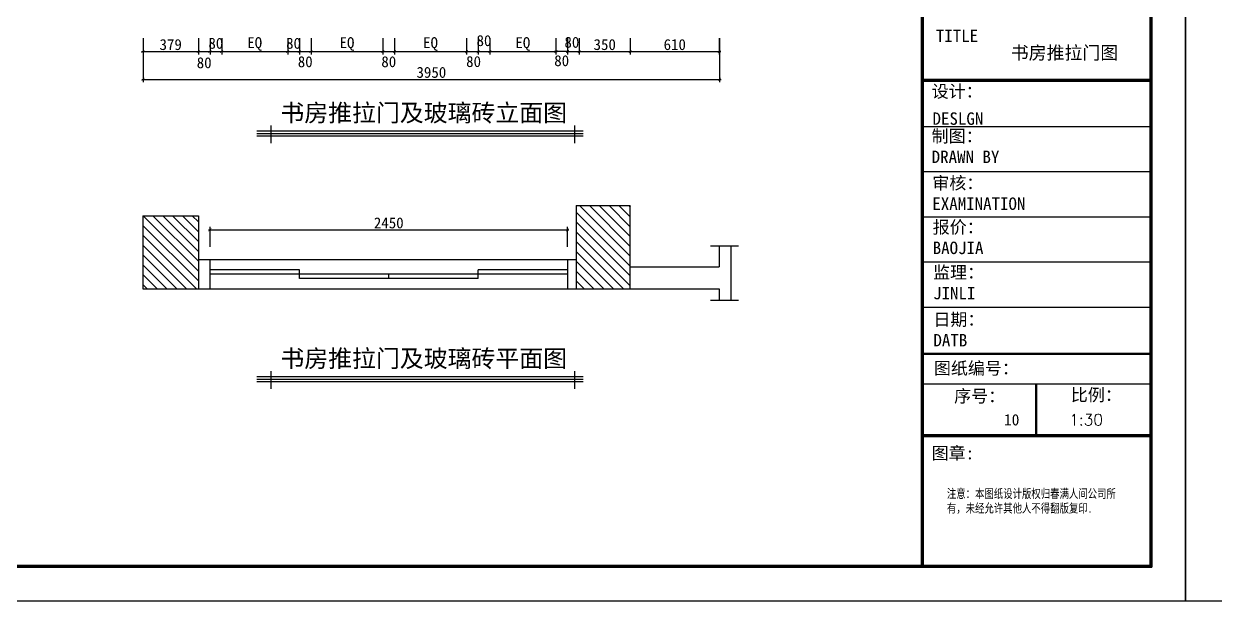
# Model space of a CAD drawing. Header units: millimetres. Extents: x 71641 to 191108, y -23091 to 29972.
# Drawn here: x 99519 to 107684, y -9624 to -5662 of the extents above; entities that cross this region are included whole.
import ezdxf

# ---------------------------------------------------------------- set-up
doc = ezdxf.new("R2010")
doc.units = ezdxf.units.MM
doc.layers.add('00', color=1, linetype='Continuous')
doc.layers.add('家', color=1, linetype='Continuous')
doc.styles.add('2121212', font='SIMFANG.TTF', dxfattribs={"height": 180})
doc.styles.add('30', font='SimSun.ttf', dxfattribs={"height": 75})
doc.styles.get("Standard").update_dxf_attribs({"font": 'SimSun.ttf', "height": 150})
doc.styles.add('STYLE-50B', font='SimSun.ttf', dxfattribs={"width": 0.766, "height": 150})
doc.dimstyles.new('30', dxfattribs={"dimscale": 0, "dimtxt": 90, "dimasz": 20, "dimexe": 20, "dimexo": 20, "dimgap": 10, "dimtad": 1, "dimdec": 0, "dimzin": 0, "dimdsep": 46, "dimtxsty": '30', "dimblk": 'ARCHTICK', "dimcen": 20, "dimdle": 10, "dimclrd": 8, "dimclre": 8, "dimclrt": 2, "dimadec": 0, "dimazin": 0, "dimtfac": 1, "dimtdec": 0, "dimtmove": 2, "dimatfit": 3, "dimldrblk": 'DOT', "dimfxl": 0, "dimtolj": 2, "dimtzin": 0, "dimlwd": -1, "dimarcsym": 0})

# ---------------------------------------------------------------- blocks, each defined once
blk = doc.blocks.new('_ARCHTICK')
at = {"color": 0, "linetype": 'ByBlock', "const_width": 0.15}
blk.add_lwpolyline([(-0.5, -0.5), (0.5, 0.5)], dxfattribs=at)
blk = doc.blocks.new('*D169')
at = {"color": 8, "lineweight": -2}
for p, q in [((100336.2, -5760.3), (100336.2, -5872.7)), ((100715.2, -5760.3), (100715.2, -5872.7))]:
    blk.add_line(p, q, dxfattribs=at)
at = {"color": 8}
blk.add_line((100326.2, -5852.7), (100725.2, -5852.7), dxfattribs=at)
at = {"layer": 'Defpoints', "color": 0}
for p in [(100336.2, -5740.3), (100715.2, -5740.3), (100715.2, -5852.7)]:
    blk.add_point(p, dxfattribs=at)
at = {"color": 8, "xscale": 20, "yscale": 20, "zscale": 20, "rotation": 180}
blk.add_blockref('_ARCHTICK', (100336.2, -5852.7), dxfattribs=at)
at = {"color": 8, "xscale": 20, "yscale": 20, "zscale": 20}
blk.add_blockref('_ARCHTICK', (100715.2, -5852.7), dxfattribs=at)
at = {"color": 2, "insert": (100525.7, -5805.2), "char_height": 75, "attachment_point": 5, "style": '30'}
blk.add_mtext('\\A2;379', dxfattribs=at)
blk = doc.blocks.new('_Dot')
at = {"color": 0, "linetype": 'ByBlock', "lineweight": -2}
blk.add_line((-0.5, 0), (-1, 0), dxfattribs=at)
at = {"color": 0, "linetype": 'ByBlock', "const_width": 0.5}
blk.add_lwpolyline([(-0.25, 0, 1), (0.25, 0, 1)], format="xyb", close=True, dxfattribs=at)
blk = doc.blocks.new('DOT')
at = {"color": 0, "linetype": 'ByBlock'}
blk.add_line((-0.5, 0), (-1, 0), dxfattribs=at)
at = {"color": 0, "linetype": 'ByBlock', "const_width": 0.5}
blk.add_lwpolyline([(-0.25, 0, 1), (0.25, 0, 1)], format="xyb", close=True, dxfattribs=at)
blk = doc.blocks.new('*D170')
at = {"color": 8, "lineweight": -2}
for p, q in [((100715.2, -5760.3), (100715.2, -5872.7)), ((100795.2, -5760.3), (100795.2, -5872.7))]:
    blk.add_line(p, q, dxfattribs=at)
at = {"color": 8}
blk.add_line((100705.2, -5852.7), (100805.2, -5852.7), dxfattribs=at)
at = {"layer": 'Defpoints', "color": 0}
for p in [(100715.2, -5740.3), (100795.2, -5740.3), (100795.2, -5852.7)]:
    blk.add_point(p, dxfattribs=at)
at = {"color": 8, "xscale": 20, "yscale": 20, "zscale": 20, "rotation": 180}
blk.add_blockref('_ARCHTICK', (100715.2, -5852.7), dxfattribs=at)
at = {"color": 8, "xscale": 20, "yscale": 20, "zscale": 20}
blk.add_blockref('_ARCHTICK', (100795.2, -5852.7), dxfattribs=at)
at = {"color": 2, "insert": (100755.2, -5929.9), "char_height": 75, "attachment_point": 5, "style": '30'}
blk.add_mtext('\\A2;80', dxfattribs=at)
blk = doc.blocks.new('*D171')
at = {"color": 8, "lineweight": -2}
for p, q in [((100795.2, -5760.3), (100795.2, -5872.7)), ((100875.2, -5760.3), (100875.2, -5872.7))]:
    blk.add_line(p, q, dxfattribs=at)
at = {"color": 8}
blk.add_line((100785.2, -5852.7), (100885.2, -5852.7), dxfattribs=at)
at = {"layer": 'Defpoints', "color": 0}
for p in [(100795.2, -5740.3), (100875.2, -5740.3), (100875.2, -5852.7)]:
    blk.add_point(p, dxfattribs=at)
at = {"color": 8, "xscale": 20, "yscale": 20, "zscale": 20, "rotation": 180}
blk.add_blockref('_ARCHTICK', (100795.2, -5852.7), dxfattribs=at)
at = {"color": 8, "xscale": 20, "yscale": 20, "zscale": 20}
blk.add_blockref('_ARCHTICK', (100875.2, -5852.7), dxfattribs=at)
at = {"color": 2, "insert": (100835.2, -5796.5), "char_height": 75, "attachment_point": 5, "style": '30'}
blk.add_mtext('\\A2;80', dxfattribs=at)
blk = doc.blocks.new('*D172')
at = {"color": 8, "lineweight": -2}
for p, q in [((100875.2, -5760.3), (100875.2, -5872.7)), ((101327.7, -5760.3), (101327.7, -5872.7))]:
    blk.add_line(p, q, dxfattribs=at)
at = {"color": 8}
blk.add_line((100865.2, -5852.7), (101337.7, -5852.7), dxfattribs=at)
at = {"layer": 'Defpoints', "color": 0}
for p in [(100875.2, -5740.3), (101327.7, -5740.3), (101327.7, -5852.7)]:
    blk.add_point(p, dxfattribs=at)
at = {"color": 8, "xscale": 20, "yscale": 20, "zscale": 20, "rotation": 180}
blk.add_blockref('_ARCHTICK', (100875.2, -5852.7), dxfattribs=at)
at = {"color": 8, "xscale": 20, "yscale": 20, "zscale": 20}
blk.add_blockref('_ARCHTICK', (101327.7, -5852.7), dxfattribs=at)
at = {"color": 2, "insert": (101101.5, -5801), "char_height": 75, "attachment_point": 5, "style": '30'}
blk.add_mtext('\\A2;EQ', dxfattribs=at)
blk = doc.blocks.new('*D173')
at = {"color": 8, "lineweight": -2}
for p, q in [((101327.7, -5760.3), (101327.7, -5872.7)), ((101407.7, -5760.3), (101407.7, -5872.7))]:
    blk.add_line(p, q, dxfattribs=at)
at = {"color": 8}
blk.add_line((101317.7, -5852.7), (101417.7, -5852.7), dxfattribs=at)
at = {"layer": 'Defpoints', "color": 0}
for p in [(101327.7, -5740.3), (101407.7, -5740.3), (101407.7, -5852.7)]:
    blk.add_point(p, dxfattribs=at)
at = {"color": 8, "xscale": 20, "yscale": 20, "zscale": 20, "rotation": 180}
blk.add_blockref('_ARCHTICK', (101327.7, -5852.7), dxfattribs=at)
at = {"color": 8, "xscale": 20, "yscale": 20, "zscale": 20}
blk.add_blockref('_ARCHTICK', (101407.7, -5852.7), dxfattribs=at)
at = {"color": 2, "insert": (101367.7, -5796.5), "char_height": 75, "attachment_point": 5, "style": '30'}
blk.add_mtext('\\A2;80', dxfattribs=at)
blk = doc.blocks.new('*D174')
at = {"color": 8, "lineweight": -2}
for p, q in [((101407.7, -5760.3), (101407.7, -5872.7)), ((101487.7, -5760.3), (101487.7, -5872.7))]:
    blk.add_line(p, q, dxfattribs=at)
at = {"color": 8}
blk.add_line((101397.7, -5852.7), (101497.7, -5852.7), dxfattribs=at)
at = {"layer": 'Defpoints', "color": 0}
for p in [(101407.7, -5740.3), (101487.7, -5740.3), (101487.7, -5852.7)]:
    blk.add_point(p, dxfattribs=at)
at = {"color": 8, "xscale": 20, "yscale": 20, "zscale": 20, "rotation": 180}
blk.add_blockref('_ARCHTICK', (101407.7, -5852.7), dxfattribs=at)
at = {"color": 8, "xscale": 20, "yscale": 20, "zscale": 20}
blk.add_blockref('_ARCHTICK', (101487.7, -5852.7), dxfattribs=at)
at = {"color": 2, "insert": (101447.7, -5922.9), "char_height": 75, "attachment_point": 5, "style": '30'}
blk.add_mtext('\\A2;80', dxfattribs=at)
blk = doc.blocks.new('*D175')
at = {"color": 8, "lineweight": -2}
for p, q in [((101487.7, -5760.3), (101487.7, -5872.7)), ((101980.2, -5760.3), (101980.2, -5872.7))]:
    blk.add_line(p, q, dxfattribs=at)
at = {"color": 8}
blk.add_line((101477.7, -5852.7), (101990.2, -5852.7), dxfattribs=at)
at = {"layer": 'Defpoints', "color": 0}
for p in [(101487.7, -5740.3), (101980.2, -5740.3), (101980.2, -5852.7)]:
    blk.add_point(p, dxfattribs=at)
at = {"color": 8, "xscale": 20, "yscale": 20, "zscale": 20, "rotation": 180}
blk.add_blockref('_ARCHTICK', (101487.7, -5852.7), dxfattribs=at)
at = {"color": 8, "xscale": 20, "yscale": 20, "zscale": 20}
blk.add_blockref('_ARCHTICK', (101980.2, -5852.7), dxfattribs=at)
at = {"color": 2, "insert": (101734, -5801), "char_height": 75, "attachment_point": 5, "style": '30'}
blk.add_mtext('\\A2;EQ', dxfattribs=at)
blk = doc.blocks.new('*D176')
at = {"color": 8, "lineweight": -2}
for p, q in [((101980.2, -5760.3), (101980.2, -5872.7)), ((102060.2, -5760.3), (102060.2, -5872.7))]:
    blk.add_line(p, q, dxfattribs=at)
at = {"color": 8}
blk.add_line((101970.2, -5852.7), (102070.2, -5852.7), dxfattribs=at)
at = {"layer": 'Defpoints', "color": 0}
for p in [(101980.2, -5740.3), (102060.2, -5740.3), (102060.2, -5852.7)]:
    blk.add_point(p, dxfattribs=at)
at = {"color": 8, "xscale": 20, "yscale": 20, "zscale": 20, "rotation": 180}
blk.add_blockref('_ARCHTICK', (101980.2, -5852.7), dxfattribs=at)
at = {"color": 8, "xscale": 20, "yscale": 20, "zscale": 20}
blk.add_blockref('_ARCHTICK', (102060.2, -5852.7), dxfattribs=at)
at = {"color": 2, "insert": (102020.2, -5922.9), "char_height": 75, "attachment_point": 5, "style": '30'}
blk.add_mtext('\\A2;80', dxfattribs=at)
blk = doc.blocks.new('*D177')
at = {"color": 8, "lineweight": -2}
for p, q in [((102060.2, -5760.3), (102060.2, -5872.7)), ((102552.7, -5760.3), (102552.7, -5872.7))]:
    blk.add_line(p, q, dxfattribs=at)
at = {"color": 8}
blk.add_line((102050.2, -5852.7), (102562.7, -5852.7), dxfattribs=at)
at = {"layer": 'Defpoints', "color": 0}
for p in [(102060.2, -5740.3), (102552.7, -5740.3), (102552.7, -5852.7)]:
    blk.add_point(p, dxfattribs=at)
at = {"color": 8, "xscale": 20, "yscale": 20, "zscale": 20, "rotation": 180}
blk.add_blockref('_ARCHTICK', (102060.2, -5852.7), dxfattribs=at)
at = {"color": 8, "xscale": 20, "yscale": 20, "zscale": 20}
blk.add_blockref('_ARCHTICK', (102552.7, -5852.7), dxfattribs=at)
at = {"color": 2, "insert": (102306.5, -5801), "char_height": 75, "attachment_point": 5, "style": '30'}
blk.add_mtext('\\A2;EQ', dxfattribs=at)
blk = doc.blocks.new('*D178')
at = {"color": 8, "lineweight": -2}
for p, q in [((102552.7, -5760.3), (102552.7, -5872.7)), ((102632.7, -5760.3), (102632.7, -5872.7))]:
    blk.add_line(p, q, dxfattribs=at)
at = {"color": 8}
blk.add_line((102542.7, -5852.7), (102642.7, -5852.7), dxfattribs=at)
at = {"layer": 'Defpoints', "color": 0}
for p in [(102552.7, -5740.3), (102632.7, -5740.3), (102632.7, -5852.7)]:
    blk.add_point(p, dxfattribs=at)
at = {"color": 8, "xscale": 20, "yscale": 20, "zscale": 20, "rotation": 180}
blk.add_blockref('_ARCHTICK', (102552.7, -5852.7), dxfattribs=at)
at = {"color": 8, "xscale": 20, "yscale": 20, "zscale": 20}
blk.add_blockref('_ARCHTICK', (102632.7, -5852.7), dxfattribs=at)
at = {"color": 2, "insert": (102601.4, -5921.8), "char_height": 75, "attachment_point": 5, "style": '30'}
blk.add_mtext('\\A2;80', dxfattribs=at)
blk = doc.blocks.new('*D179')
at = {"color": 8, "lineweight": -2}
for p, q in [((102632.7, -5760.3), (102632.7, -5872.7)), ((102712.7, -5760.3), (102712.7, -5872.7))]:
    blk.add_line(p, q, dxfattribs=at)
at = {"color": 8}
blk.add_line((102622.7, -5852.7), (102722.7, -5852.7), dxfattribs=at)
at = {"layer": 'Defpoints', "color": 0}
for p in [(102632.7, -5740.3), (102712.7, -5740.3), (102712.7, -5852.7)]:
    blk.add_point(p, dxfattribs=at)
at = {"color": 8, "xscale": 20, "yscale": 20, "zscale": 20, "rotation": 180}
blk.add_blockref('_ARCHTICK', (102632.7, -5852.7), dxfattribs=at)
at = {"color": 8, "xscale": 20, "yscale": 20, "zscale": 20}
blk.add_blockref('_ARCHTICK', (102712.7, -5852.7), dxfattribs=at)
at = {"color": 2, "insert": (102672.7, -5778.1), "char_height": 75, "attachment_point": 5, "style": '30'}
blk.add_mtext('\\A2;80', dxfattribs=at)
blk = doc.blocks.new('*D180')
at = {"color": 8, "lineweight": -2}
for p, q in [((102712.7, -5760.3), (102712.7, -5872.7)), ((103165.2, -5760.3), (103165.2, -5872.7))]:
    blk.add_line(p, q, dxfattribs=at)
at = {"color": 8}
blk.add_line((102702.7, -5852.7), (103175.2, -5852.7), dxfattribs=at)
at = {"layer": 'Defpoints', "color": 0}
for p in [(102712.7, -5740.3), (103165.2, -5740.3), (103165.2, -5852.7)]:
    blk.add_point(p, dxfattribs=at)
at = {"color": 8, "xscale": 20, "yscale": 20, "zscale": 20, "rotation": 180}
blk.add_blockref('_ARCHTICK', (102712.7, -5852.7), dxfattribs=at)
at = {"color": 8, "xscale": 20, "yscale": 20, "zscale": 20}
blk.add_blockref('_ARCHTICK', (103165.2, -5852.7), dxfattribs=at)
at = {"color": 2, "insert": (102939, -5801), "char_height": 75, "attachment_point": 5, "style": '30'}
blk.add_mtext('\\A2;EQ', dxfattribs=at)
blk = doc.blocks.new('*D181')
at = {"color": 8, "lineweight": -2}
for p, q in [((103245.2, -5760.3), (103245.2, -5872.7)), ((103325.2, -5760.3), (103325.2, -5872.7))]:
    blk.add_line(p, q, dxfattribs=at)
at = {"color": 8}
blk.add_line((103235.2, -5852.7), (103335.2, -5852.7), dxfattribs=at)
at = {"layer": 'Defpoints', "color": 0}
for p in [(103245.2, -5740.3), (103325.2, -5740.3), (103325.2, -5852.7)]:
    blk.add_point(p, dxfattribs=at)
at = {"color": 8, "xscale": 20, "yscale": 20, "zscale": 20, "rotation": 180}
blk.add_blockref('_ARCHTICK', (103245.2, -5852.7), dxfattribs=at)
at = {"color": 8, "xscale": 20, "yscale": 20, "zscale": 20}
blk.add_blockref('_ARCHTICK', (103325.2, -5852.7), dxfattribs=at)
at = {"color": 2, "insert": (103275.2, -5789.5), "char_height": 75, "attachment_point": 5, "style": '30'}
blk.add_mtext('\\A2;80', dxfattribs=at)
blk = doc.blocks.new('*D182')
at = {"color": 8, "lineweight": -2}
for p, q in [((103325.2, -5760.3), (103325.2, -5872.7)), ((103675.2, -5760.3), (103675.2, -5872.7))]:
    blk.add_line(p, q, dxfattribs=at)
at = {"color": 8}
blk.add_line((103315.2, -5852.7), (103685.2, -5852.7), dxfattribs=at)
at = {"layer": 'Defpoints', "color": 0}
for p in [(103325.2, -5740.3), (103675.2, -5740.3), (103675.2, -5852.7)]:
    blk.add_point(p, dxfattribs=at)
at = {"color": 8, "xscale": 20, "yscale": 20, "zscale": 20, "rotation": 180}
blk.add_blockref('_ARCHTICK', (103325.2, -5852.7), dxfattribs=at)
at = {"color": 8, "xscale": 20, "yscale": 20, "zscale": 20}
blk.add_blockref('_ARCHTICK', (103675.2, -5852.7), dxfattribs=at)
at = {"color": 2, "insert": (103500.2, -5805.2), "char_height": 75, "attachment_point": 5, "style": '30'}
blk.add_mtext('\\A2;350', dxfattribs=at)
blk = doc.blocks.new('*D183')
at = {"color": 8, "lineweight": -2}
for p, q in [((103675.2, -5760.3), (103675.2, -5872.7)), ((104285.2, -5760.3), (104285.2, -5872.7))]:
    blk.add_line(p, q, dxfattribs=at)
at = {"color": 8}
blk.add_line((103665.2, -5852.7), (104295.2, -5852.7), dxfattribs=at)
at = {"layer": 'Defpoints', "color": 0}
for p in [(103675.2, -5740.3), (104285.2, -5740.3), (104285.2, -5852.7)]:
    blk.add_point(p, dxfattribs=at)
at = {"color": 8, "xscale": 20, "yscale": 20, "zscale": 20, "rotation": 180}
blk.add_blockref('_ARCHTICK', (103675.2, -5852.7), dxfattribs=at)
at = {"color": 8, "xscale": 20, "yscale": 20, "zscale": 20}
blk.add_blockref('_ARCHTICK', (104285.2, -5852.7), dxfattribs=at)
at = {"color": 2, "insert": (103980.2, -5805.2), "char_height": 75, "attachment_point": 5, "style": '30'}
blk.add_mtext('\\A2;610', dxfattribs=at)
blk = doc.blocks.new('*D184')
at = {"color": 8, "lineweight": -2}
for p, q in [((103165.2, -5780.3), (103165.2, -5872.7)), ((103245.2, -5760.3), (103245.2, -5872.7))]:
    blk.add_line(p, q, dxfattribs=at)
at = {"color": 8}
blk.add_line((103255.2, -5852.7), (103155.2, -5852.7), dxfattribs=at)
at = {"layer": 'Defpoints', "color": 0}
for p in [(103165.2, -5760.3), (103245.2, -5740.3), (103165.2, -5852.7)]:
    blk.add_point(p, dxfattribs=at)
at = {"color": 8, "xscale": 20, "yscale": 20, "zscale": 20, "rotation": 180}
blk.add_blockref('_ARCHTICK', (103165.2, -5852.7), dxfattribs=at)
at = {"color": 8, "xscale": 20, "yscale": 20, "zscale": 20}
blk.add_blockref('_ARCHTICK', (103245.2, -5852.7), dxfattribs=at)
at = {"color": 2, "insert": (103205.2, -5916), "char_height": 75, "attachment_point": 5, "style": '30'}
blk.add_mtext('\\A2;80', dxfattribs=at)
blk = doc.blocks.new('*D185')
at = {"color": 8, "lineweight": -2}
for p, q in [((100337.2, -5760.3), (100337.2, -6063.5)), ((104287.2, -5760.3), (104287.2, -6063.5))]:
    blk.add_line(p, q, dxfattribs=at)
at = {"color": 8}
blk.add_line((100327.2, -6043.5), (104297.2, -6043.5), dxfattribs=at)
at = {"layer": 'Defpoints', "color": 0}
for p in [(100337.2, -5740.3), (104287.2, -5740.3), (104287.2, -6043.5)]:
    blk.add_point(p, dxfattribs=at)
at = {"color": 8, "xscale": 20, "yscale": 20, "zscale": 20, "rotation": 180}
blk.add_blockref('_ARCHTICK', (100337.2, -6043.5), dxfattribs=at)
at = {"color": 8, "xscale": 20, "yscale": 20, "zscale": 20}
blk.add_blockref('_ARCHTICK', (104287.2, -6043.5), dxfattribs=at)
at = {"color": 2, "insert": (102312.2, -5996), "char_height": 75, "attachment_point": 5, "style": '30'}
blk.add_mtext('\\A2;3950', dxfattribs=at)
blk = doc.blocks.new('*D188')
at = {"color": 8}
blk.add_line((100785.2, -7076.1), (103255.2, -7076.1), dxfattribs=at)
at = {"color": 8, "lineweight": -2}
for p, q in [((100795.2, -7192.4), (100795.2, -7056.1)), ((103245.2, -7192.4), (103245.2, -7056.1))]:
    blk.add_line(p, q, dxfattribs=at)
at = {"layer": 'Defpoints', "color": 0}
for p in [(103245.2, -7076.1), (100795.2, -7212.4), (103245.2, -7212.4)]:
    blk.add_point(p, dxfattribs=at)
at = {"color": 8, "xscale": 20, "yscale": 20, "zscale": 20, "rotation": 180}
blk.add_blockref('_ARCHTICK', (100795.2, -7076.1), dxfattribs=at)
at = {"color": 8, "xscale": 20, "yscale": 20, "zscale": 20}
blk.add_blockref('_ARCHTICK', (103245.2, -7076.1), dxfattribs=at)
at = {"color": 2, "insert": (102020.2, -7028.6), "char_height": 75, "attachment_point": 5, "style": '30'}
blk.add_mtext('\\A2;2450', dxfattribs=at)

msp = doc.modelspace()

# ---------------------------------------------------------------- hatches: boundary and pattern name
h = msp.add_hatch()
h.set_pattern_fill('ANSI31', color=8, scale=15, angle=-90, style=0)
h.set_pattern_definition([(315, (127688.367, 87336.656), (33.67596, 33.67596), [])])
h.paths.add_polyline_path([(103675.2, -6909.4), (103305.2, -6909.4), (103305.2, -7479.4), (103675.2, -7479.4)])
h = msp.add_hatch()
h.set_pattern_fill('ANSI31', color=8, scale=15, angle=-90, style=0)
h.set_pattern_definition([(315, (103752.377, 74198.436), (33.67596, 33.67596), [])])
h.paths.add_polyline_path([(100715.2, -6979.4), (100335.2, -6979.4), (100335.2, -7479.4), (100715.2, -7479.4)])

# ---------------------------------------------------------------- linework, layer by layer
at = {"color": 3, "lineweight": -2}
for p, q in [((105671.7, -9377.5), (105671.7, -1384.7)), ((105678.4, -9377.5), (105678.4, -1384.7)), ((105685, -9377.5), (105685, -1384.7)), ((107248.5, -9390.9), (107248.5, -1371.3)), ((95767, -9390.9), (107248.5, -9390.9))]:
    msp.add_line(p, q, dxfattribs=at)
at = {"color": 8, "lineweight": -2}
for p, q in [((105685, -6042.3), (107235.1, -6042.3)), ((105685, -6048.9), (107235.1, -6048.9)), ((105685, -6055.6), (107235.1, -6055.6)), ((105685, -6365.7), (107235.1, -6365.7)), ((105685, -6675.8), (107235.1, -6675.8)), ((105685, -6985.9), (107235.1, -6985.9)), ((105685, -7606), (107235.1, -7606)), ((105685, -7922.8), (107235.1, -7922.8)), ((105685, -7929.5), (107235.1, -7929.5)), ((105685, -8132.2), (107235.1, -8132.2)), ((105684.3, -8480.4), (107234.3, -8480.4)), ((105684.3, -8487.1), (107234.3, -8487.1)), ((105684.3, -8493.8), (107234.3, -8493.8))]:
    msp.add_line(p, q, dxfattribs=at)
for p, q in [((103305.2, -6909.4), (103675.2, -6909.4)), ((103305.2, -6909.4), (103305.2, -7479.4)), ((103675.2, -7479.4), (103675.2, -6909.4)), ((100335.2, -6979.4), (100715.2, -6979.4)), ((100335.2, -6979.4), (100335.2, -7479.4)), ((100335.2, -6979.4), (100335.2, -7479.4)), ((100715.2, -6979.4), (100715.2, -7479.4)), ((100715.2, -6979.4), (100715.2, -7479.4)), ((104285.2, -7184.5), (104285.2, -7329.4)), ((104365.2, -7184.5), (104365.2, -7558.3)), ((103245.2, -7279.4), (103305.2, -7279.4)), ((103245.2, -7279.4), (103245.2, -7479.4)), ((103675.2, -7329.4), (104285.2, -7329.4)), ((100335.2, -7479.4), (100715.2, -7479.4)), ((103245.2, -7479.4), (103305.2, -7479.4)), ((103305.2, -7479.4), (103675.2, -7479.4)), ((103675.2, -7479.4), (104285.2, -7479.4)), ((104285.2, -7479.4), (104285.2, -7558.3))]:
    msp.add_line(p, q)
at = {"color": 1}
for p, q in [((104224.4, -7184.5), (104416, -7184.5)), ((104224.4, -7558.3), (104416, -7558.3))]:
    msp.add_line(p, q, dxfattribs=at)
at = {"color": 0}
for p, q in [((100715.2, -7279.4), (100795.2, -7279.4)), ((100795.2, -7479.4), (100795.2, -7279.4)), ((100715.2, -7479.4), (100795.2, -7479.4))]:
    msp.add_line(p, q, dxfattribs=at)
at = {"color": 8}
for p, q in [((100795.2, -7279.4), (103245.2, -7279.4)), ((100795.2, -7479.4), (103245.2, -7479.4))]:
    msp.add_line(p, q, dxfattribs=at)
at = {"color": 4}
for p, q in [((101407.7, -7349.4), (100795.2, -7349.4)), ((101407.7, -7379.4), (100795.2, -7379.4)), ((101407.7, -7409.4), (101407.7, -7349.4)), ((102632.7, -7379.4), (101407.7, -7379.4)), ((102632.7, -7409.4), (101407.7, -7409.4)), ((102020.2, -7409.4), (102020.2, -7379.4)), ((102632.7, -7409.4), (102632.7, -7349.4)), ((103245.2, -7349.4), (102632.7, -7349.4)), ((103245.2, -7379.4), (102632.7, -7379.4))]:
    msp.add_line(p, q, dxfattribs=at)
at = {"color": 8, "linetype": 'ByBlock', "lineweight": -2, "ltscale": 500}
for p, q in [((106452.3, -8132.2), (106452.3, -8480.4)), ((106456.2, -8132.2), (106456.2, -8480.4)), ((106460.1, -8132.2), (106460.1, -8480.4))]:
    msp.add_line(p, q, dxfattribs=at)
at = {"color": 3, "lineweight": -2}
for points in [[(95767, -1371.3), (107248.5, -1371.3), (107248.5, -9390.9), (95767, -9390.9)], [(95773.5, -1377.8), (107242, -1377.8), (107242, -9384.4), (95773.5, -9384.4)], [(95780, -1384.3), (107235.5, -1384.3), (107235.5, -9377.9), (95780, -9377.9)]]:
    msp.add_lwpolyline(points, close=True, dxfattribs=at)
at = {"layer": '00', "color": 8, "lineweight": -2}
for p, q in [((101212.7, -6360.8), (101212.7, -6481.7)), ((103293.8, -6360.8), (103293.8, -6481.7)), ((103352.7, -6399), (101115.8, -6399)), ((103352.7, -6433.2), (101115.8, -6433.2)), ((105685, -7295.9), (107235.1, -7295.9)), ((101212.7, -8046), (101212.7, -8166.9)), ((103293.8, -8046), (103293.8, -8166.9)), ((103352.7, -8084.3), (101115.8, -8084.3)), ((103352.7, -8118.4), (101115.8, -8118.4))]:
    msp.add_line(p, q, dxfattribs=at)
at = {"layer": '00', "color": 2, "lineweight": -2}
for p, q in [((103352.7, -6416.1), (101115.8, -6416.1)), ((103352.7, -8101.4), (101115.8, -8101.4))]:
    msp.add_line(p, q, dxfattribs=at)
at = {"layer": '00', "color": 8, "lineweight": -2}
for points in [[(95534.4, -1138.7), (107481.1, -1138.7), (107481.1, -9623.5), (95534.4, -9623.5)], [(107481.1, -1138.7), (119427.7, -1138.7), (119427.7, -9623.5), (107481.1, -9623.5)]]:
    msp.add_lwpolyline(points, close=True, dxfattribs=at)

# ---------------------------------------------------------------- texts
at = {"color": 8, "char_height": 120, "width": 4291.546, "attachment_point": 3}
for s, insert in [('{\\C2;书房推拉门及玻璃砖立面图}', (103241.9, -6213)), ('{\\C2;书房推拉门及玻璃砖平面图}', (103241.9, -7898.3))]:
    msp.add_mtext(s, dxfattribs=dict(at, insert=insert))
at = {"layer": '00', "color": 8, "lineweight": -2, "attachment_point": 1, "style": '2121212'}
for s, insert, char_height, width in [('{\\f宋体|b0|i0|c134|p2;TITLE}', (105769.2, -5701.9, 0), 85.272, 1265.567), ('{\\fSimSun|b0|i0|c134|p2;\\C2;书房推拉门图}', (106282.9, -5816, 0), 90, 1265.567), ('{\\f宋体|b0|i0|c134|p2;设计：}', (105741, -6083, 0), 85.272, 1265.567), ('{\\f宋体|b0|i0|c134|p2;DESLGN}', (105746.5, -6270, 0), 85.272, 1265.567), ('{\\f宋体|b0|i0|c134|p2;制图：\\PDRAWN BY}', (105740.7, -6390, 0), 85.272, 1265.567), ('{\\f宋体|b0|i0|c134|p2;审核：\\PEXAMINATION}', (105745.1, -6711.6, 0), 85.272, 1265.567), ('{\\f宋体|b0|i0|c134|p2;报价：\\PBAOJIA}', (105747.7, -7014.6, 0), 85.272, 1265.567), ('{\\f宋体|b0|i0|c134|p2;监理：\\PJINLI}', (105750.5, -7324.7, 0), 85.272, 1265.567), ('{\\f宋体|b0|i0|c134|p2;日期：\\PDATB}', (105752.8, -7648.1, 0), 85.272, 1265.567), ('{\\f宋体|b0|i0|c134|p2;图纸编号：}', (105756.2, -7982.5, 0), 85.272, 1265.567), ('{\\f宋体|b0|i0|c134|p2;序号：}', (105895.2, -8173.5, 0), 85.272, 1265.567), ('{\\f宋体|b0|i0|c134|p2;比例：}', (106694.7, -8165.1, 0), 85.272, 1265.567), ('{\\C2;10}', (106236.4, -8340), 77.52, 418.4), ('{\\Fromand.shx;\\C2;1:30}', (106682.9, -8340), 77.52, 418.4), ('{\\f宋体|b0|i0|c134|p2;图章\\f宋体|b0|i0|c0|p2;:}', (105741, -8565, 0), 85.272, 1265.567)]:
    msp.add_mtext(s, dxfattribs=dict(at, insert=insert, char_height=char_height, width=width))
at = {"layer": '家', "color": 8, "lineweight": -2, "insert": (105844.9, -8855.8, 0), "char_height": 60, "width": 1265.567, "attachment_point": 1, "style": 'STYLE-50B'}
msp.add_mtext('注意：本图纸设计版权归春满人间公司所有，未经允许其他人不得翻版复印{\\f宋体|b0|i0|c0|p2;.}', dxfattribs=at)

# ---------------------------------------------------------------- dimensions: what is measured, and where the dimension line sits
at = {"color": 3}
for base, p1, p2, picture, middle in [((100715.2, -5852.7), (100336.2, -5740.3), (100715.2, -5740.3), '*D169', (100525.7, -5805.2)), ((103675.2, -5852.7), (103325.2, -5740.3), (103675.2, -5740.3), '*D182', (103500.2, -5805.2)), ((104285.2, -5852.7), (103675.2, -5740.3), (104285.2, -5740.3), '*D183', (103980.2, -5805.2))]:
    dim = msp.add_linear_dim(base=base, p1=p1, p2=p2, dimstyle='30', override={"dimscale": 1, "dimtxt": 75, "dimldrblk": 'DOT'}, dxfattribs=at)
    dim.commit()
    dim.dimension.update_dxf_attribs({"geometry": picture, "text_midpoint": middle})
for p1, p2, distance, picture, middle in [((100337.2, -5740.3), (104287.2, -5740.3), -303.3, '*D185', (102312.2, -5996)), ((100795.2, -7212.4), (103245.2, -7212.4), 136.4, '*D188', (102020.2, -7028.6))]:
    dim = msp.add_aligned_dim(p1=p1, p2=p2, distance=distance, dimstyle='30', override={"dimscale": 1, "dimtxt": 75, "dimldrblk": 'DOT'}, dxfattribs=at)
    dim.commit()
    dim.dimension.update_dxf_attribs({"geometry": picture, "text_midpoint": middle})
for base, p1, p2, picture, middle in [((100795.2, -5852.7), (100715.2, -5740.3), (100795.2, -5740.3), '*D170', (100755.2, -5929.9)), ((100875.2, -5852.7), (100795.2, -5740.3), (100875.2, -5740.3), '*D171', (100835.2, -5796.5)), ((101407.7, -5852.7), (101327.7, -5740.3), (101407.7, -5740.3), '*D173', (101367.7, -5796.5)), ((101487.7, -5852.7), (101407.7, -5740.3), (101487.7, -5740.3), '*D174', (101447.7, -5922.9)), ((102060.2, -5852.7), (101980.2, -5740.3), (102060.2, -5740.3), '*D176', (102020.2, -5922.9)), ((102632.7, -5852.7), (102552.7, -5740.3), (102632.7, -5740.3), '*D178', (102601.4, -5921.8)), ((102712.7, -5852.7), (102632.7, -5740.3), (102712.7, -5740.3), '*D179', (102672.7, -5778.1)), ((103165.2, -5852.7), (103245.2, -5740.3), (103165.2, -5760.3), '*D184', (103205.2, -5916)), ((103325.2, -5852.7), (103245.2, -5740.3), (103325.2, -5740.3), '*D181', (103275.2, -5789.5))]:
    dim = msp.add_linear_dim(base=base, p1=p1, p2=p2, dimstyle='30', override={"dimscale": 1, "dimtxt": 75, "dimldrblk": 'DOT'}, dxfattribs=at)
    dim.commit()
    dim.dimension.update_dxf_attribs({"geometry": picture, "text_midpoint": middle, "dimtype": 160})
for base, p1, p2, picture, middle in [((101327.7, -5852.7), (100875.2, -5740.3), (101327.7, -5740.3), '*D172', (101101.5, -5801)), ((101980.2, -5852.7), (101487.7, -5740.3), (101980.2, -5740.3), '*D175', (101734, -5801)), ((102552.7, -5852.7), (102060.2, -5740.3), (102552.7, -5740.3), '*D177', (102306.5, -5801)), ((103165.2, -5852.7), (102712.7, -5740.3), (103165.2, -5740.3), '*D180', (102939, -5801))]:
    dim = msp.add_linear_dim(base=base, p1=p1, p2=p2, text='EQ', dimstyle='30', override={"dimscale": 1, "dimtxt": 75, "dimldrblk": 'DOT'}, dxfattribs=at)
    dim.commit()
    dim.dimension.update_dxf_attribs({"geometry": picture, "text_midpoint": middle})

doc.saveas('drawing.dxf')
